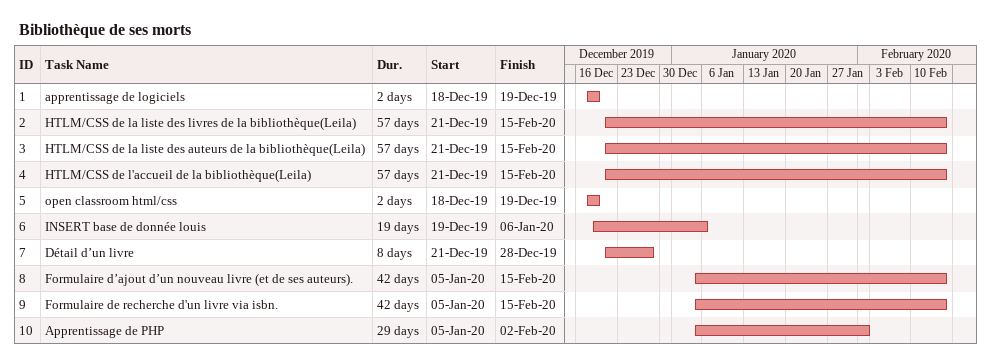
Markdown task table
Bibliothèque de ses morts

| ID | Task | Duration | Start | Finish |
|---|---|---|---|---|
| 1 | apprentissage de logiciels | 2d | 2019-12-18 | 2019-12-19 |
| 2 | HTLM/CSS de la liste des livres de la bibliothèque(Leila) | 57d | 2019-12-21 | 2020-02-15 |
| 3 | HTLM/CSS de la liste des auteurs de la bibliothèque(Leila) | 57d | 2019-12-21 | 2020-02-15 |
| 4 | HTLM/CSS de l'accueil de la bibliothèque(Leila) | 57d | 2019-12-21 | 2020-02-15 |
| 5 | open classroom html/css | 2d | 2019-12-18 | 2019-12-19 |
| 6 | INSERT base de donnée louis | 19d | 2019-12-19 | 2020-01-06 |
| 7 | Détail d’un livre | 8d | 2019-12-21 | 2019-12-28 |
| 8 | Formulaire d’ajout d’un nouveau livre (et de ses auteurs). | 42d | 2020-01-05 | 2020-02-15 |
| 9 | Formulaire de recherche d'un livre via isbn. | 42d | 2020-01-05 | 2020-02-15 |
| 10 | Apprentissage de PHP | 29d | 2020-01-05 | 2020-02-02 |
